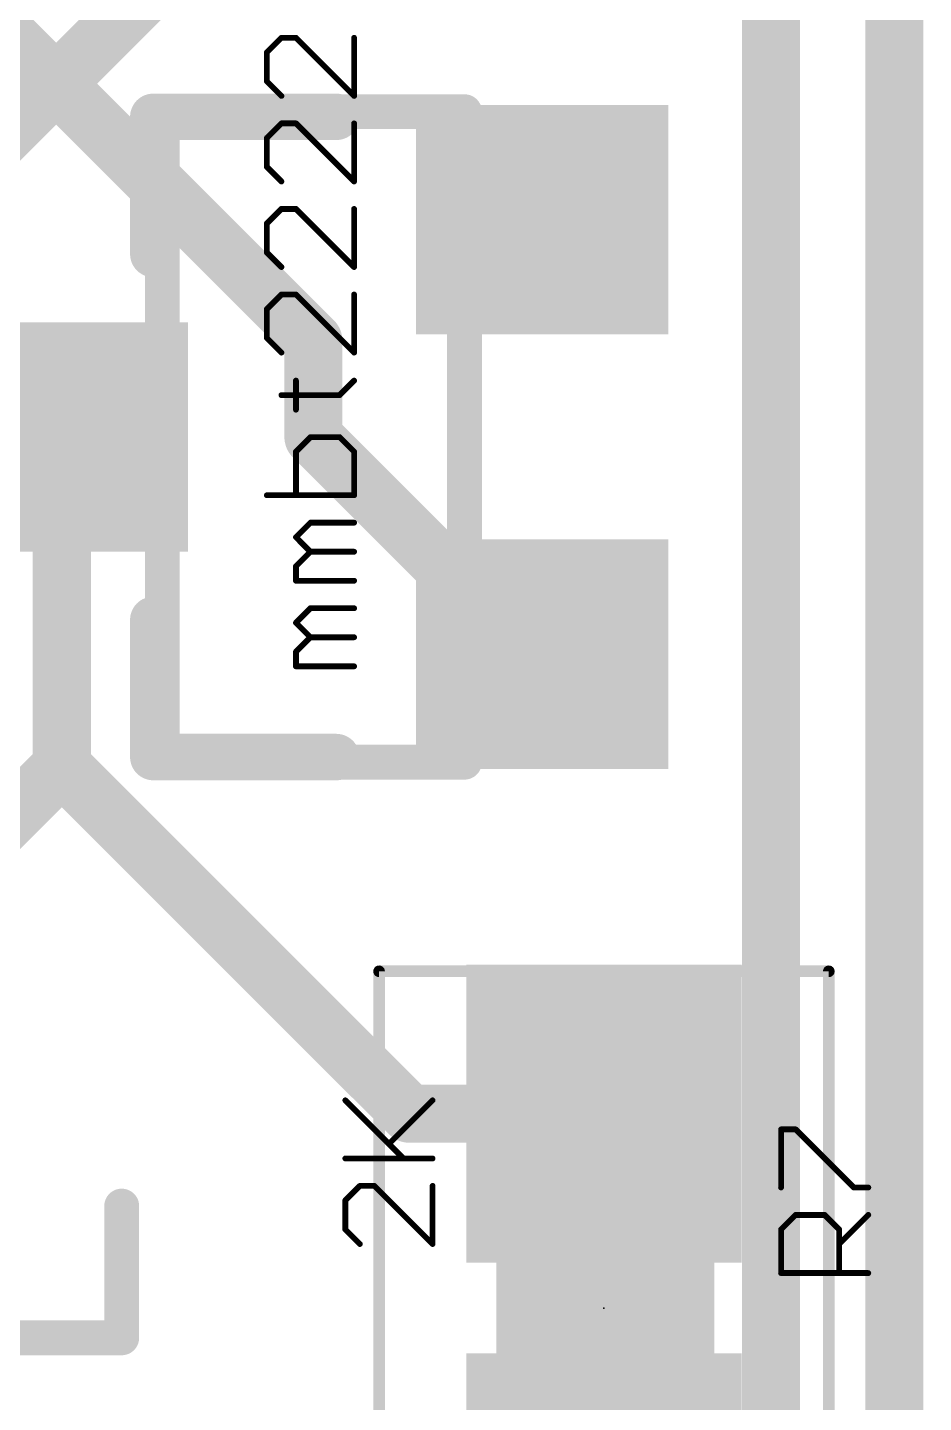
# Model space of a CAD drawing. Extents: x -0.1 to 15.4, y -0.1 to 24.3.
# Drawn here: x 11.45 to 15.37, y 7.21 to 13.22 of the extents above; entities that cross this region are included whole.
import ezdxf

# ---------------------------------------------------------------- set-up
doc = ezdxf.new("R2010")
doc.units = 0
for name, color, linetype in [('1', 12, 'CONTINUOUS'), ('16', 132, 'CONTINUOUS'), ('20', 53, 'CONTINUOUS'), ('21', 41, 'CONTINUOUS'), ('23', 53, 'CONTINUOUS'), ('25', 253, 'CONTINUOUS'), ('27', 253, 'CONTINUOUS'), ('29', 253, 'CONTINUOUS'), ('31', 253, 'CONTINUOUS'), ('35', 253, 'CONTINUOUS'), ('39', 12, 'CONTINUOUS'), ('51', 53, 'CONTINUOUS')]:
    doc.layers.add(name, color=color, linetype=linetype)

# ---------------------------------------------------------------- blocks, each defined once
blk = doc.blocks.new('RECT')
blk.add_solid([(-0.5, -0.5), (0.5, -0.5), (-0.5, 0.5), (0.5, 0.5)])

msp = doc.modelspace()

# ---------------------------------------------------------------- linework, layer by layer
at = {"layer": '1', "const_width": 0.254}
for points in [[(15.24, 24.13), (15.24, 0)], [(10.16, 14.39), (12.7, 11.85)], [(12.7, 11.85), (12.7, 11.43)], [(11.6, 11.43), (11.6, 10.75)], [(11.6, 9.99), (11.6, 11.43)], [(12.7, 11.43), (13.65, 10.48)], [(13.65, 10.48), (13.7, 10.48)], [(10.92, 9.31), (11.6, 9.99)], [(11.6, 9.99), (13.12, 8.47)], [(13.12, 8.47), (13.97, 8.47)]]:
    msp.add_lwpolyline(points, dxfattribs=at)
at = {"layer": '1', "const_width": 0.127}
for points in [[(12.7635, 11.85, 1), (12.6365, 11.85)], [(12.6551, 11.8051, 1), (12.7449, 11.8949)], [(11.6635, 11.43, 1), (11.5365, 11.43)], [(11.6635, 11.43, 1), (11.5365, 11.43)], [(12.7449, 11.4749, 1), (12.6551, 11.3851)], [(12.6365, 11.43, 1), (12.7635, 11.43)], [(11.5365, 10.75, 1), (11.6635, 10.75)], [(13.65, 10.5435, 1), (13.65, 10.4165)], [(13.6051, 10.4351, 1), (13.6949, 10.5249)], [(13.7, 10.4165, 1), (13.7, 10.5435)], [(11.6449, 10.0349, 1), (11.5551, 9.9451)], [(11.6449, 9.9451, 1), (11.5551, 10.0349)], [(11.5365, 9.99, 1), (11.6635, 9.99)], [(13.12, 8.5335, 1), (13.12, 8.4065)], [(13.0751, 8.4251, 1), (13.1649, 8.5149)], [(13.97, 8.4065, 1), (13.97, 8.5335)]]:
    msp.add_lwpolyline(points, format="xyb", dxfattribs=at)
at = {"layer": '16', "const_width": 0.254}
for points in [[(15.24, 24.13), (15.24, 0)], [(14.7, 2), (14.7, 19.5)], [(11.3, 12.7), (12.4, 13.8)]]:
    msp.add_lwpolyline(points, dxfattribs=at)
at = {"layer": '20', "const_width": 0.2032}
msp.add_lwpolyline([(15.24, 24.13), (15.24, 0)], dxfattribs=at)
at = {"layer": '21'}
for points, const_width in [([(12, 12.23), (12, 12.83)], 0.2032), ([(12, 12.83), (12.8, 12.83)], 0.2032), ([(12, 10.63), (12, 10.03)], 0.2032), ([(12, 10.03), (12.8, 10.03)], 0.2032), ([(11.8618, 7.49), (11.8618, 8.0662)], 0.1524), ([(10.9975, 7.49), (11.8618, 7.49)], 0.1524)]:
    msp.add_lwpolyline(points, dxfattribs=dict(at, const_width=const_width))
for points, const_width in [([(12.0508, 12.83, 1), (11.9492, 12.83)], 0.1016), ([(12, 12.8808, 1), (12, 12.7792)], 0.1016), ([(12.8, 12.7792, 1), (12.8, 12.8808)], 0.1016), ([(11.9492, 12.23, 1), (12.0508, 12.23)], 0.1016), ([(12.0508, 10.63, 1), (11.9492, 10.63)], 0.1016), ([(12, 10.0808, 1), (12, 9.9792)], 0.1016), ([(12.8, 9.9792, 1), (12.8, 10.0808)], 0.1016), ([(11.9492, 10.03, 1), (12.0508, 10.03)], 0.1016), ([(11.8999, 8.0662, 1), (11.8237, 8.0662)], 0.0762), ([(11.8237, 7.49, 1), (11.8999, 7.49)], 0.0762), ([(11.8618, 7.4519, 1), (11.8618, 7.5281)], 0.0762)]:
    msp.add_lwpolyline(points, format="xyb", dxfattribs=dict(at, const_width=const_width))
at = {"layer": '23'}
for p in [(12.7, 11.43), (13.97, 7.62)]:
    msp.add_point(p, dxfattribs=at)
at = {"layer": '25', "const_width": 0.0254}
for points in [[(14.7444, 8.1475), (14.7444, 8.4017)], [(14.7444, 8.4017), (14.8079, 8.4017)], [(14.8079, 8.4017), (15.0621, 8.1475)], [(15.0621, 8.1475), (15.1257, 8.1475)], [(14.7444, 7.9639), (14.8079, 8.0275)], [(14.8079, 8.0275), (14.935, 8.0275)], [(14.935, 8.0275), (14.9986, 7.9639)], [(14.9986, 7.9004), (15.1257, 8.0275)], [(14.7444, 7.7733), (14.7444, 7.9639)], [(14.9986, 7.9639), (14.9986, 7.7733)], [(15.1257, 7.7733), (14.7444, 7.7733)]]:
    msp.add_lwpolyline(points, dxfattribs=at)
at = {"layer": '25', "const_width": 0.0127}
for points in [[(14.7507, 8.4017, 1), (14.738, 8.4017)], [(14.7444, 8.4081, 1), (14.7444, 8.3954)], [(14.8124, 8.4062, 1), (14.8034, 8.3972)], [(14.8079, 8.3954, 1), (14.8079, 8.4081)], [(14.738, 8.1475, 1), (14.7507, 8.1475)], [(15.0621, 8.1538, 1), (15.0621, 8.1411)], [(15.0577, 8.143, 1), (15.0666, 8.152)], [(15.1257, 8.1411, 1), (15.1257, 8.1538)], [(14.8079, 8.0338, 1), (14.8079, 8.0212)], [(14.8124, 8.023, 1), (14.8034, 8.032)], [(14.9395, 8.032, 1), (14.9305, 8.023)], [(14.935, 8.0212, 1), (14.935, 8.0338)], [(15.1302, 8.023, 1), (15.1212, 8.032)], [(14.7507, 7.9639, 1), (14.738, 7.9639)], [(14.7399, 7.9684, 1), (14.7489, 7.9595)], [(15.0049, 7.9639, 1), (14.9922, 7.9639)], [(14.9941, 7.9595, 1), (15.0031, 7.9684)], [(14.9941, 7.9049, 1), (15.0031, 7.8959)], [(14.7444, 7.7796, 1), (14.7444, 7.7669)], [(14.738, 7.7733, 1), (14.7507, 7.7733)], [(14.9922, 7.7733, 1), (15.0049, 7.7733)], [(15.1257, 7.7669, 1), (15.1257, 7.7796)]]:
    msp.add_lwpolyline(points, format="xyb", dxfattribs=at)
at = {"layer": '27', "const_width": 0.0254}
for points in [[(12.56, 13.1756), (12.4965, 13.1121)], [(12.6236, 13.1756), (12.56, 13.1756)], [(12.8778, 12.9214), (12.6236, 13.1756)], [(12.8778, 13.1756), (12.8778, 12.9214)], [(12.4965, 13.1121), (12.4965, 12.985)], [(12.4965, 12.985), (12.56, 12.9214)], [(12.56, 12.8014), (12.4965, 12.7379)], [(12.6236, 12.8014), (12.56, 12.8014)], [(12.8778, 12.5472), (12.6236, 12.8014)], [(12.8778, 12.8014), (12.8778, 12.5472)], [(12.4965, 12.7379), (12.4965, 12.6108)], [(12.4965, 12.6108), (12.56, 12.5472)], [(12.56, 12.4272), (12.4965, 12.3637)], [(12.6236, 12.4272), (12.56, 12.4272)], [(12.8778, 12.173), (12.6236, 12.4272)], [(12.8778, 12.4272), (12.8778, 12.173)], [(12.4965, 12.3637), (12.4965, 12.2366)], [(12.4965, 12.2366), (12.56, 12.173)], [(12.56, 12.053), (12.4965, 11.9895)], [(12.6236, 12.053), (12.56, 12.053)], [(12.8778, 11.7988), (12.6236, 12.053)], [(12.8778, 12.053), (12.8778, 11.7988)], [(12.4965, 11.9895), (12.4965, 11.8623)], [(12.4965, 11.8623), (12.56, 11.7988)], [(12.6236, 11.5493), (12.6236, 11.6764)], [(12.8142, 11.6129), (12.8778, 11.6764)], [(12.56, 11.6129), (12.8142, 11.6129)], [(12.6871, 11.4293), (12.6236, 11.3658)], [(12.8142, 11.4293), (12.6871, 11.4293)], [(12.8778, 11.3658), (12.8142, 11.4293)], [(12.6236, 11.3658), (12.6236, 11.1751)], [(12.8778, 11.1751), (12.8778, 11.3658)], [(12.4965, 11.1751), (12.8778, 11.1751)], [(12.6236, 10.9916), (12.6871, 11.0551)], [(12.6871, 11.0551), (12.8778, 11.0551)], [(12.6871, 10.928), (12.6236, 10.9916)], [(12.6236, 10.8645), (12.6871, 10.928)], [(12.6871, 10.928), (12.8778, 10.928)], [(12.6236, 10.8009), (12.6236, 10.8645)], [(12.8778, 10.8009), (12.6236, 10.8009)], [(12.6236, 10.6174), (12.6871, 10.6809)], [(12.6871, 10.6809), (12.8778, 10.6809)], [(12.6871, 10.5538), (12.6236, 10.6174)], [(12.6236, 10.4903), (12.6871, 10.5538)], [(12.6871, 10.5538), (12.8778, 10.5538)], [(12.6236, 10.4267), (12.6236, 10.4903)], [(12.8778, 10.4267), (12.6236, 10.4267)], [(13.0936, 8.2745), (12.8394, 8.5287)], [(13.03, 8.338), (13.2207, 8.5287)], [(12.8394, 8.2745), (13.2207, 8.2745)], [(12.9029, 8.1545), (12.8394, 8.0909)], [(12.9665, 8.1545), (12.9029, 8.1545)], [(13.2207, 7.9003), (12.9665, 8.1545)], [(13.2207, 8.1545), (13.2207, 7.9003)], [(12.8394, 8.0909), (12.8394, 7.9638)], [(12.8394, 7.9638), (12.9029, 7.9003)]]:
    msp.add_lwpolyline(points, dxfattribs=at)
at = {"layer": '27', "const_width": 0.0127}
for points in [[(12.56, 13.182, 1), (12.56, 13.1693)], [(12.5645, 13.1711, 1), (12.5555, 13.1801)], [(12.6281, 13.1801, 1), (12.6191, 13.1711)], [(12.6236, 13.1693, 1), (12.6236, 13.182)], [(12.8841, 13.1756, 1), (12.8715, 13.1756)], [(12.5028, 13.1121, 1), (12.4901, 13.1121)], [(12.492, 13.1166, 1), (12.501, 13.1076)], [(12.4901, 12.985, 1), (12.5028, 12.985)], [(12.501, 12.9895, 1), (12.492, 12.9805)], [(12.5555, 12.9169, 1), (12.5645, 12.9259)], [(12.8733, 12.9169, 1), (12.8823, 12.9259)], [(12.8715, 12.9214, 1), (12.8841, 12.9214)], [(12.56, 12.8078, 1), (12.56, 12.7951)], [(12.5645, 12.7969, 1), (12.5555, 12.8059)], [(12.6281, 12.8059, 1), (12.6191, 12.7969)], [(12.6236, 12.7951, 1), (12.6236, 12.8078)], [(12.8841, 12.8014, 1), (12.8715, 12.8014)], [(12.5028, 12.7379, 1), (12.4901, 12.7379)], [(12.492, 12.7424, 1), (12.501, 12.7334)], [(12.4901, 12.6108, 1), (12.5028, 12.6108)], [(12.501, 12.6152, 1), (12.492, 12.6063)], [(12.5555, 12.5427, 1), (12.5645, 12.5517)], [(12.8715, 12.5472, 1), (12.8841, 12.5472)], [(12.8733, 12.5427, 1), (12.8823, 12.5517)], [(12.56, 12.4336, 1), (12.56, 12.4209)], [(12.5645, 12.4227, 1), (12.5555, 12.4317)], [(12.6281, 12.4317, 1), (12.6191, 12.4227)], [(12.6236, 12.4209, 1), (12.6236, 12.4336)], [(12.8841, 12.4272, 1), (12.8715, 12.4272)], [(12.5028, 12.3637, 1), (12.4901, 12.3637)], [(12.492, 12.3681, 1), (12.501, 12.3592)], [(12.4901, 12.2366, 1), (12.5028, 12.2366)], [(12.501, 12.241, 1), (12.492, 12.2321)], [(12.5555, 12.1685, 1), (12.5645, 12.1775)], [(12.8715, 12.173, 1), (12.8841, 12.173)], [(12.8733, 12.1685, 1), (12.8823, 12.1775)], [(12.56, 12.0594, 1), (12.56, 12.0467)], [(12.5645, 12.0485, 1), (12.5555, 12.0575)], [(12.6281, 12.0575, 1), (12.6191, 12.0485)], [(12.6236, 12.0467, 1), (12.6236, 12.0594)], [(12.8841, 12.053, 1), (12.8715, 12.053)], [(12.5028, 11.9895, 1), (12.4901, 11.9895)], [(12.492, 11.9939, 1), (12.501, 11.985)], [(12.4901, 11.8623, 1), (12.5028, 11.8623)], [(12.501, 11.8668, 1), (12.492, 11.8579)], [(12.5555, 11.7943, 1), (12.5645, 11.8033)], [(12.8715, 11.7988, 1), (12.8841, 11.7988)], [(12.8733, 11.7943, 1), (12.8823, 11.8033)], [(12.6299, 11.6764, 1), (12.6172, 11.6764)], [(12.8823, 11.6719, 1), (12.8733, 11.6809)], [(12.56, 11.6192, 1), (12.56, 11.6065)], [(12.8098, 11.6174, 1), (12.8187, 11.6084)], [(12.8142, 11.6065, 1), (12.8142, 11.6192)], [(12.6172, 11.5493, 1), (12.6299, 11.5493)], [(12.6871, 11.4357, 1), (12.6871, 11.423)], [(12.6916, 11.4248, 1), (12.6826, 11.4338)], [(12.8187, 11.4338, 1), (12.8098, 11.4248)], [(12.8142, 11.423, 1), (12.8142, 11.4357)], [(12.6299, 11.3658, 1), (12.6172, 11.3658)], [(12.6191, 11.3703, 1), (12.6281, 11.3613)], [(12.8841, 11.3658, 1), (12.8715, 11.3658)], [(12.8733, 11.3613, 1), (12.8823, 11.3703)], [(12.4965, 11.1815, 1), (12.4965, 11.1688)], [(12.8778, 11.1688, 1), (12.8778, 11.1815)], [(12.6172, 11.1751, 1), (12.6299, 11.1751)], [(12.8715, 11.1751, 1), (12.8841, 11.1751)], [(12.6871, 11.0615, 1), (12.6871, 11.0488)], [(12.6916, 11.0506, 1), (12.6826, 11.0596)], [(12.8778, 11.0488, 1), (12.8778, 11.0615)], [(12.6281, 10.9961, 1), (12.6191, 10.9871)], [(12.6191, 10.9961, 1), (12.6281, 10.9871)], [(12.6871, 10.9344, 1), (12.6871, 10.9217)], [(12.6916, 10.9235, 1), (12.6826, 10.9325)], [(12.6826, 10.9235, 1), (12.6916, 10.9325)], [(12.8778, 10.9217, 1), (12.8778, 10.9344)], [(12.6299, 10.8645, 1), (12.6172, 10.8645)], [(12.6191, 10.8689, 1), (12.6281, 10.86)], [(12.6236, 10.8073, 1), (12.6236, 10.7946)], [(12.6172, 10.8009, 1), (12.6299, 10.8009)], [(12.8778, 10.7946, 1), (12.8778, 10.8073)], [(12.6871, 10.6873, 1), (12.6871, 10.6746)], [(12.6916, 10.6764, 1), (12.6826, 10.6854)], [(12.8778, 10.6746, 1), (12.8778, 10.6873)], [(12.6281, 10.6219, 1), (12.6191, 10.6129)], [(12.6191, 10.6219, 1), (12.6281, 10.6129)], [(12.6871, 10.5602, 1), (12.6871, 10.5475)], [(12.6916, 10.5493, 1), (12.6826, 10.5583)], [(12.6826, 10.5493, 1), (12.6916, 10.5583)], [(12.8778, 10.5475, 1), (12.8778, 10.5602)], [(12.6299, 10.4903, 1), (12.6172, 10.4903)], [(12.6191, 10.4947, 1), (12.6281, 10.4858)], [(12.6172, 10.4267, 1), (12.6299, 10.4267)], [(12.6236, 10.433, 1), (12.6236, 10.4204)], [(12.8778, 10.4204, 1), (12.8778, 10.433)], [(12.8439, 8.5332, 1), (12.8349, 8.5242)], [(13.2252, 8.5242, 1), (13.2162, 8.5332)], [(13.0255, 8.3425, 1), (13.0345, 8.3336)], [(12.8394, 8.2808, 1), (12.8394, 8.2681)], [(13.0891, 8.27, 1), (13.0981, 8.279)], [(13.2207, 8.2681, 1), (13.2207, 8.2808)], [(12.9029, 8.1608, 1), (12.9029, 8.1482)], [(12.9074, 8.15, 1), (12.8984, 8.159)], [(12.971, 8.159, 1), (12.962, 8.15)], [(12.9665, 8.1482, 1), (12.9665, 8.1608)], [(13.2271, 8.1545, 1), (13.2144, 8.1545)], [(12.8457, 8.0909, 1), (12.833, 8.0909)], [(12.8349, 8.0954, 1), (12.8439, 8.0865)], [(12.833, 7.9638, 1), (12.8457, 7.9638)], [(12.8439, 7.9683, 1), (12.8349, 7.9593)], [(12.8984, 7.8958, 1), (12.9074, 7.9048)], [(13.2144, 7.9003, 1), (13.2271, 7.9003)], [(13.2162, 7.8958, 1), (13.2252, 7.9048)]]:
    msp.add_lwpolyline(points, format="xyb", dxfattribs=at)
at = {"layer": '39', "const_width": 0.0508}
for points in [[(12.987, 6.147), (12.987, 9.093)], [(12.987, 9.093), (14.953, 9.093)], [(14.953, 9.093), (14.953, 6.147)]]:
    msp.add_lwpolyline(points, dxfattribs=at)
at = {"layer": '39', "const_width": 0.0254}
for points in [[(12.9997, 9.093, 1), (12.9743, 9.093)], [(12.987, 9.1057, 1), (12.987, 9.0803)], [(14.9657, 9.093, 1), (14.9403, 9.093)], [(14.953, 9.0803, 1), (14.953, 9.1057)]]:
    msp.add_lwpolyline(points, format="xyb", dxfattribs=at)
at = {"layer": '51'}
for points, const_width in [([(12.0396, 12.8524), (13.3604, 12.8524)], 0.1524), ([(12.0396, 10.0076), (12.0396, 12.8524)], 0.1524), ([(13.3604, 12.8524), (13.3604, 10.0076)], 0.1524), ([(13.3604, 10.0076), (12.0396, 10.0076)], 0.1524), ([(13.551, 7.976), (13.551, 7.264)], 0.1016), ([(14.402, 7.976), (14.402, 7.264)], 0.1016)]:
    msp.add_lwpolyline(points, dxfattribs=dict(at, const_width=const_width))
for points, const_width in [([(12.0396, 12.8905, 1), (12.0396, 12.8143)], 0.0762), ([(12.0777, 12.8524, 1), (12.0015, 12.8524)], 0.0762), ([(13.3985, 12.8524, 1), (13.3223, 12.8524)], 0.0762), ([(13.3604, 12.8143, 1), (13.3604, 12.8905)], 0.0762), ([(12.0396, 10.0457, 1), (12.0396, 9.9695)], 0.0762), ([(12.0015, 10.0076, 1), (12.0777, 10.0076)], 0.0762), ([(13.3223, 10.0076, 1), (13.3985, 10.0076)], 0.0762), ([(13.3604, 9.9695, 1), (13.3604, 10.0457)], 0.0762), ([(13.5764, 7.976, 1), (13.5256, 7.976)], 0.0508), ([(14.4274, 7.976, 1), (14.3766, 7.976)], 0.0508), ([(13.5256, 7.264, 1), (13.5764, 7.264)], 0.0508), ([(14.3766, 7.264, 1), (14.4274, 7.264)], 0.0508)]:
    msp.add_lwpolyline(points, format="xyb", dxfattribs=dict(at, const_width=const_width))

# ---------------------------------------------------------------- block references
at = {"layer": '1', "xscale": 0.8, "yscale": 0.9, "rotation": 90}
for p in [(13.7, 12.38), (11.6, 11.43), (13.7, 10.48)]:
    msp.add_blockref('RECT', p, dxfattribs=at)
at = {"layer": '1', "xscale": 1.1, "rotation": 270}
for p in [(13.97, 8.47), (13.97, 6.77)]:
    msp.add_blockref('RECT', p, dxfattribs=at)
at = {"layer": '21', "xscale": 0.4572, "yscale": 0.762, "rotation": 270}
msp.add_blockref('RECT', (13.97, 7.62), dxfattribs=at)
at = {"layer": '29'}
for p, xscale, yscale, rotation in [((13.7, 12.38), 1.0032, 1.1032, 90), ((11.6, 11.43), 1.0032, 1.1032, 90), ((13.7, 10.48), 1.0032, 1.1032, 90), ((13.97, 8.47), 1.3032, 1.2032, 270), ((13.97, 6.77), 1.3032, 1.2032, 270)]:
    msp.add_blockref('RECT', p, dxfattribs=dict(at, xscale=xscale, yscale=yscale, rotation=rotation))
at = {"layer": '31', "xscale": 0.8, "yscale": 0.9, "rotation": 90}
for p in [(13.7, 12.38), (11.6, 11.43), (13.7, 10.48)]:
    msp.add_blockref('RECT', p, dxfattribs=at)
at = {"layer": '31', "xscale": 1.1, "rotation": 270}
for p in [(13.97, 8.47), (13.97, 6.77)]:
    msp.add_blockref('RECT', p, dxfattribs=at)
at = {"layer": '35', "xscale": 0.3998, "yscale": 0.6, "rotation": 270}
msp.add_blockref('RECT', (13.97, 7.62), dxfattribs=at)
at = {"layer": '51', "xscale": 0.5001, "yscale": 0.95, "rotation": 270}
for p in [(13.9751, 8.2081), (13.9751, 7.0398)]:
    msp.add_blockref('RECT', p, dxfattribs=at)

doc.saveas('drawing.dxf')
